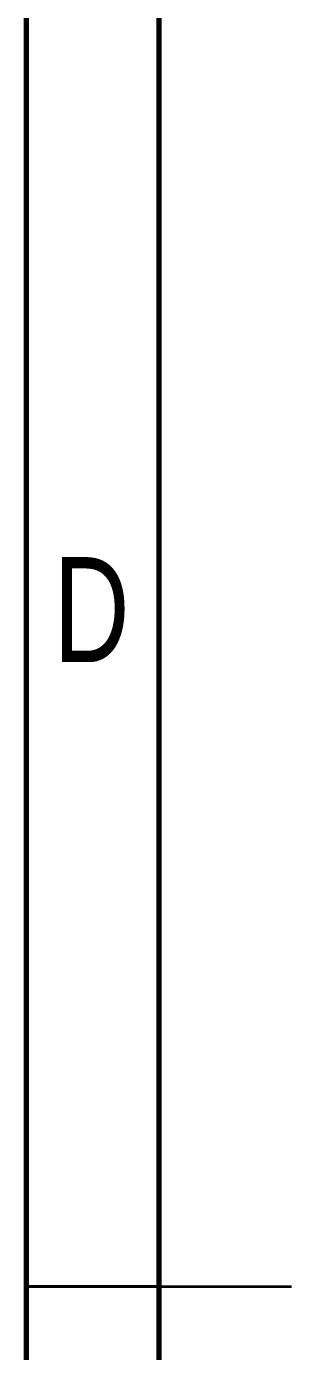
# Model space of a CAD drawing. Header units: millimetres. Extents: x 122 to 2816, y -707 to 556.
# Drawn here: x 592.8 to 602.8, y 233.9 to 284 of the extents above; entities that cross this region are included whole.
import ezdxf

# ---------------------------------------------------------------- set-up
doc = ezdxf.new("R2010")
doc.units = ezdxf.units.MM
doc.styles.add('SLDTEXTSTYLE7', font='TXT', dxfattribs={"width": 0.75})

msp = doc.modelspace()

# ---------------------------------------------------------------- linework, layer by layer
at = {"color": 7, "linetype": 'Continuous', "lineweight": 70}
for p, q in [((592.821132, 92.900037), (592.821132, 379.900037)), ((597.821132, 99.033562), (597.821132, 376.033562))]:
    msp.add_line(p, q, dxfattribs=at)
at = {"color": 7, "linetype": 'Continuous', "lineweight": 35}
for p, q in [((592.820132, 236.400037), (602.822132, 236.400037)), ((597.821132, 236.400037), (592.821132, 236.400037))]:
    msp.add_line(p, q, dxfattribs=at)

# ---------------------------------------------------------------- texts
at = {"color": 7, "linetype": 'Continuous', "lineweight": 0, "insert": (595.273819, 263.960191), "char_height": 3.96875, "attachment_point": 2, "style": 'SLDTEXTSTYLE7'}
msp.add_mtext('D', dxfattribs=at)

doc.saveas('drawing.dxf')
